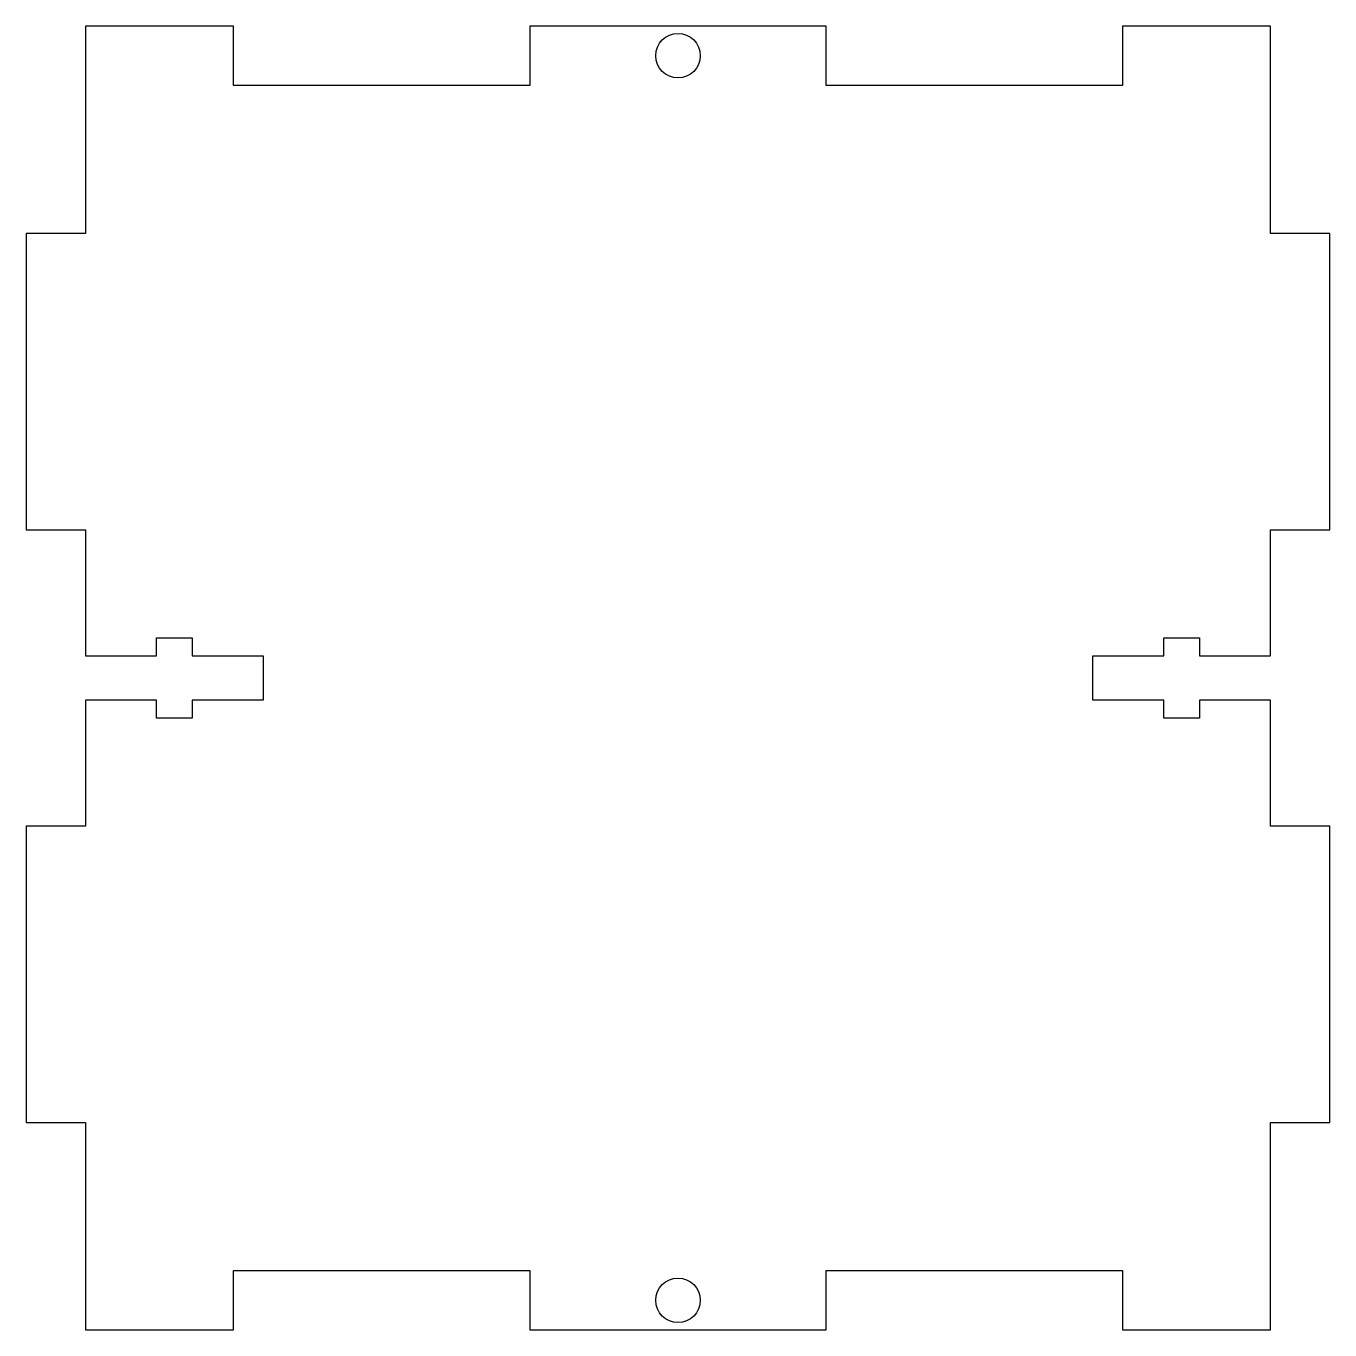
# Model space of a CAD drawing. Header units: millimetres. Extents: x -84 to 4, y -84 to 4.
import ezdxf

# ---------------------------------------------------------------- set-up
doc = ezdxf.new("R2010")
doc.units = ezdxf.units.MM

msp = doc.modelspace()

# ---------------------------------------------------------------- linework, layer by layer
msp.add_lwpolyline([(0, -41.5), (-4.8, -41.5), (-4.8, -42.7), (-7.2, -42.7), (-7.2, -41.5), (-12, -41.5), (-12, -38.5), (-7.2, -38.5), (-7.2, -37.3), (-4.8, -37.3), (-4.8, -38.5), (0, -38.5), (0, -30), (4, -30), (4, -10), (0, -10), (0, 4), (-10, 4), (-10, 0), (-30, 0), (-30, 4), (-50, 4), (-50, 0), (-70, 0), (-70, 4), (-80, 4), (-80, -10), (-84, -10), (-84, -30), (-80, -30), (-80, -38.5), (-75.2, -38.5), (-75.2, -37.3), (-72.8, -37.3), (-72.8, -38.5), (-68, -38.5), (-68, -41.5), (-72.8, -41.5), (-72.8, -42.7), (-75.2, -42.7), (-75.2, -41.5), (-80, -41.5), (-80, -50), (-84, -50), (-84, -70), (-80, -70), (-80, -84), (-70, -84), (-70, -80), (-50, -80), (-50, -84), (-30, -84), (-30, -80), (-10, -80), (-10, -84), (0, -84), (0, -70), (4, -70), (4, -50), (0, -50)], close=True)
for centre in [(-40, 2), (-40, -82)]:
    msp.add_circle(centre, 1.5)

doc.saveas('drawing.dxf')
